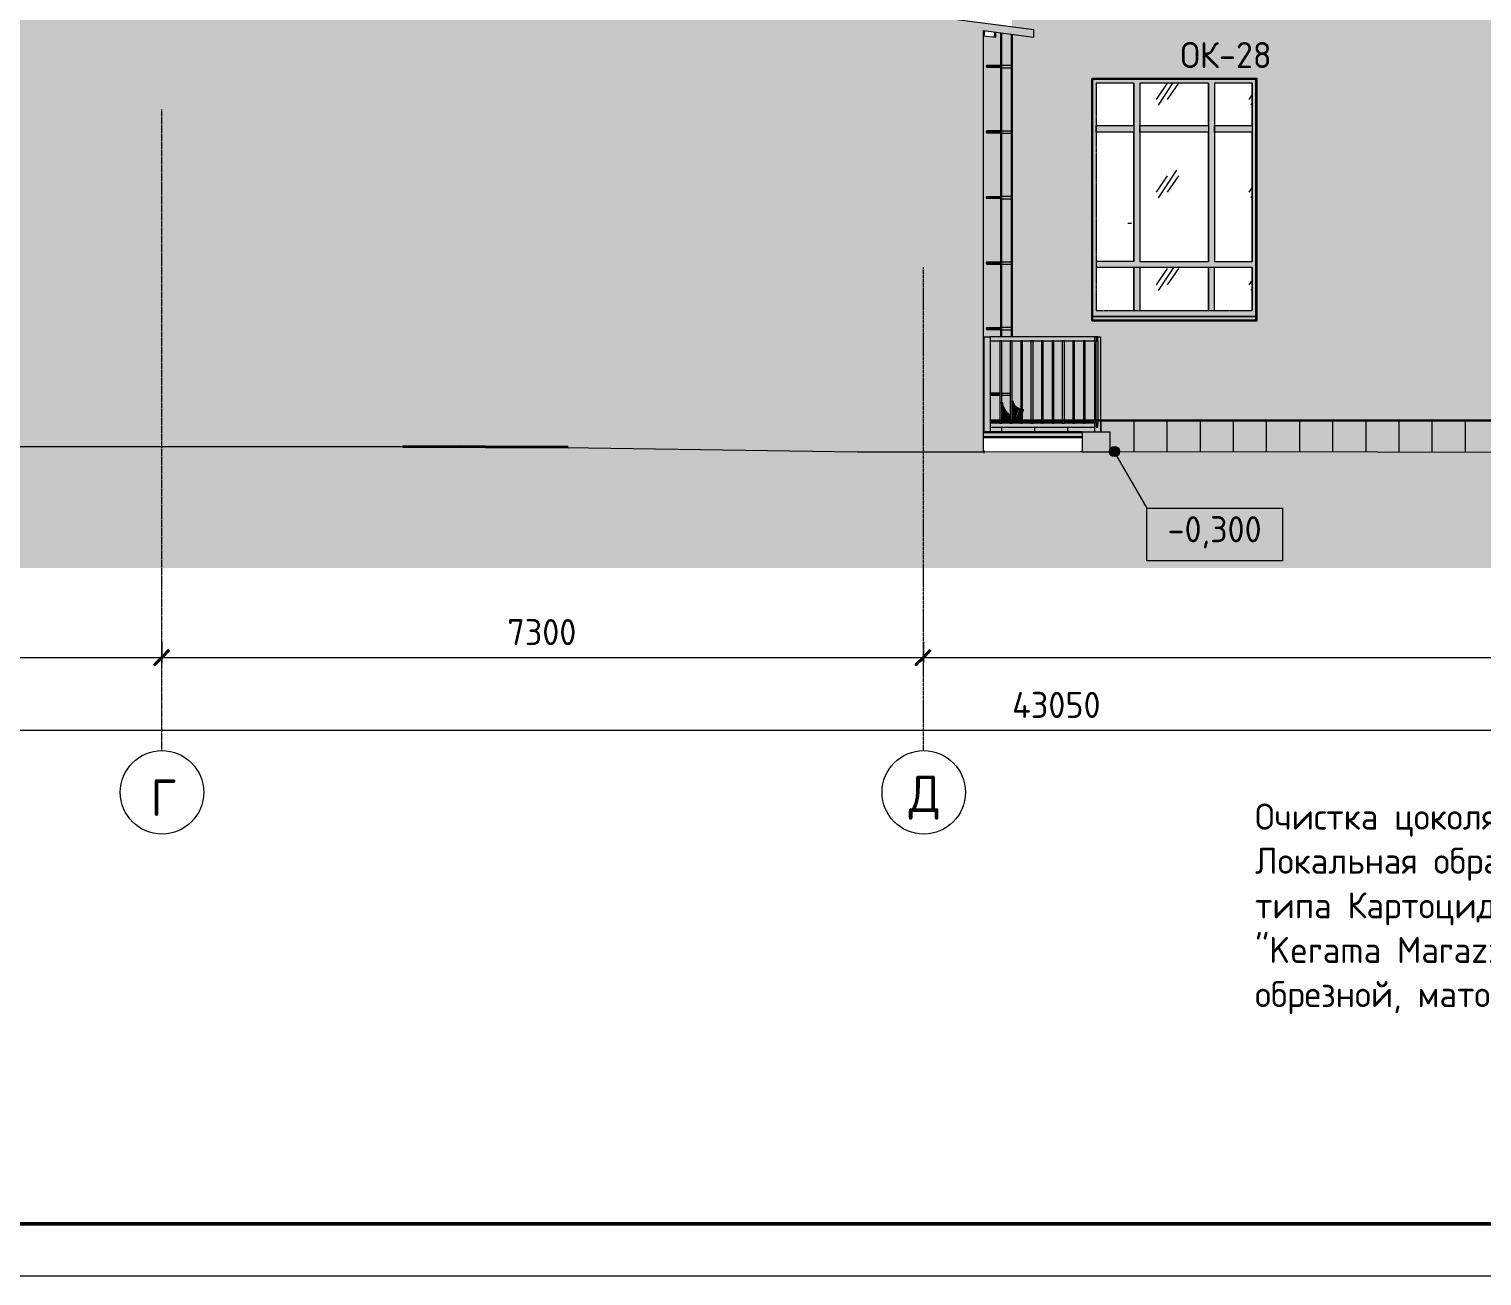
# Model space of a CAD drawing. Header units: millimetres. Extents: x -11345 to 411485, y -9810 to 73012.
# Drawn here: x 344403 to 358330, y -8641 to 3315 of the extents above; entities that cross this region are included whole.
import ezdxf

# ---------------------------------------------------------------- set-up
doc = ezdxf.new("R2010")
doc.units = ezdxf.units.MM
doc.linetypes.add('PDF_IMPORT', pattern=[1, 0.8, -0.2])
for name, color, linetype in [('PDF _Аннотация', 7, 'Continuous'), ('PDF _Линии', 7, 'Continuous'), ('PDF _Оси', 7, 'Continuous'), ('PDF _Основная надпись', 7, 'Continuous'), ('PDF _Отметки', 7, 'Continuous'), ('PDF _Размеры-100', 7, 'Continuous'), ('PDF _Стены внутренние', 7, 'Continuous'), ('PDF _Стены наружные', 7, 'Continuous'), ('PDF _Стены отделка', 7, 'Continuous'), ('PDF _Текст', 7, 'Continuous'), ('PDF _Узлы', 7, 'Continuous')]:
    doc.layers.add(name, color=color, linetype=linetype)
for name, color, linetype, true_color in [('PDF _Крыша', 9, 'Continuous', 0x808080), ('PDF _Обобщенные модели', 7, 'Continuous', 0xb5bcbf), ('PDF _Ограждение', 7, 'Continuous', 0x7f7f7f), ('PDF _Окна', 7, 'Continuous', 0x383e42), ('PDF _Стены штриховка поверхности', 7, 'Continuous', 0xcacbcc)]:
    doc.layers.add(name, color=color, linetype=linetype, true_color=true_color)
doc.styles.add('PDF GOST Common', font='GOST_Common.ttf')

msp = doc.modelspace()

# ---------------------------------------------------------------- hatches: boundary and pattern name
at = {"layer": 'PDF _Линии', "transparency": 33554559}
for points in [[(348392.49177, -686.97053), (348388.25874, -678.50446), (348379.79266, -674.27142), (348371.32658, -678.50446), (348367.09354, -686.97053), (348371.32658, -695.43661), (348379.79266, -699.66965), (348388.25874, -695.43661)], [(348544.88115, -686.97053), (348540.64812, -678.50446), (348532.18204, -674.27142), (348523.71596, -678.50446), (348519.48292, -686.97053), (348523.71596, -695.43661), (348532.18204, -699.66965), (348540.64812, -695.43661)]]:
    msp.add_hatch(color=256, dxfattribs=at).paths.add_polyline_path(points)
at = {"layer": 'PDF _Обобщенные модели', "transparency": 33554559}
for color, points in [(256, [(353582.19679, 447.48374), (353582.19679, 439.01767), (353721.88705, 439.01767), (353721.88705, 362.82298), (353823.47997, 362.82298), (353823.47997, 3262.45425), (353721.88705, 3275.15336), (353721.88705, 2961.90852), (353582.19679, 2961.90852), (353582.19679, 2953.44245), (353721.88705, 2953.44245), (353721.88705, 2335.41885), (353582.19679, 2335.41885), (353582.19679, 2322.71973), (353721.88705, 2322.71973), (353721.88705, 1704.69613), (353582.19679, 1704.69613), (353582.19679, 1696.23006), (353721.88705, 1696.23006), (353721.88705, 1078.20646), (353582.19679, 1078.20646), (353582.19679, 1065.50734), (353721.88705, 1065.50734), (353721.88705, 447.48374)]), (7, [(353827.71301, 2970.3746), (353827.71301, 2974.60764), (353823.47997, 2974.60764), (353819.24694, 2970.3746), (353823.47997, 2966.14156), (353827.71301, 2966.14156)]), (7, [(353827.71301, 2944.97637), (353827.71301, 2949.20941), (353823.47997, 2949.20941), (353819.24694, 2944.97637), (353823.47997, 2940.74333), (353827.71301, 2940.74333)]), (7, [(353827.71301, 2339.65189), (353827.71301, 2343.88492), (353823.47997, 2343.88492), (353819.24694, 2339.65189), (353823.47997, 2335.41885), (353827.71301, 2335.41885)]), (7, [(353827.71301, 2318.48669), (353827.71301, 2322.71973), (353823.47997, 2322.71973), (353819.24694, 2318.48669), (353823.47997, 2314.25366), (353827.71301, 2314.25366)]), (7, [(353827.71301, 1713.16221), (353827.71301, 1717.39525), (353823.47997, 1717.39525), (353819.24694, 1713.16221), (353823.47997, 1708.92917), (353827.71301, 1708.92917)]), (7, [(353827.71301, 1687.76398), (353827.71301, 1691.99702), (353823.47997, 1691.99702), (353819.24694, 1687.76398), (353823.47997, 1683.53094), (353827.71301, 1683.53094)]), (7, [(353827.71301, 1082.4395), (353827.71301, 1086.67253), (353823.47997, 1086.67253), (353819.24694, 1082.4395), (353823.47997, 1078.20646), (353827.71301, 1078.20646)]), (7, [(353827.71301, 1061.2743), (353827.71301, 1065.50734), (353823.47997, 1065.50734), (353819.24694, 1061.2743), (353823.47997, 1057.04127), (353827.71301, 1057.04127)]), (7, [(353827.71301, 455.94982), (353827.71301, 460.18286), (353823.47997, 460.18286), (353819.24694, 455.94982), (353823.47997, 451.71678), (353827.71301, 451.71678)]), (7, [(353827.71301, 430.55159), (353827.71301, 434.78463), (353823.47997, 434.78463), (353819.24694, 430.55159), (353823.47997, 426.31855), (353827.71301, 426.31855)]), (256, [(353726.12009, 324.72563), (353726.12009, -255.20062), (353730.35313, -284.83189), (353743.05225, -310.23012), (353751.51832, -331.39531), (353776.91655, -365.25962), (353806.54782, -390.65785), (353806.54782, -195.93809), (353798.08174, -200.17112), (353798.08174, -195.93809), (353806.54782, -195.93809), (353806.54782, 324.72563)]), (256, [(353616.0611, -183.23897), (353616.0611, -191.70505), (353709.18794, -191.70505), (353709.18794, -179.00593)]), (256, [(353933.53897, -339.86139), (353925.07289, -335.62835), (353925.07289, -361.02658)]), (7, [(348384.0257, -686.97053), (348384.0257, -682.7375), (348379.79266, -682.7375), (348375.55962, -686.97053), (348379.79266, -691.20357), (348384.0257, -691.20357)]), (7, [(348536.41508, -686.97053), (348536.41508, -682.7375), (348532.18204, -682.7375), (348527.949, -686.97053), (348532.18204, -691.20357), (348536.41508, -691.20357)])]:
    msp.add_hatch(color=color, dxfattribs=at).paths.add_polyline_path(points)
h = msp.add_hatch(color=256, dxfattribs=at)
h.paths.add_polyline_path([(353891.20859, -331.39531), (353861.57732, -420.28912), (353899.67466, -432.98823), (353903.9077, -432.98823), (353908.14074, -420.28912), (353908.14074, -331.39531), (353891.20859, -327.16227)])
h.paths.add_polyline_path([(353840.41213, -289.06493), (353827.71301, -259.43366), (353827.71301, -403.35696), (353861.57732, -420.28912), (353865.81036, -403.35696), (353891.20859, -322.92924), (353861.57732, -310.23012)])
at = {"layer": 'PDF _Ограждение', "true_color": 0xf7fbf5, "transparency": 33554559}
h = msp.add_hatch(color=7, dxfattribs=at)
h.paths.add_polyline_path([(353806.54782, -462.6195), (353726.12009, -462.6195), (353726.12009, 324.72563), (353806.54782, 324.72563)])
h.paths.add_polyline_path([(354005.50062, -462.6195), (353925.07289, -462.6195), (353925.07289, 324.72563), (354005.50062, 324.72563)], flags=0)
h.paths.add_polyline_path([(354509.23219, -462.6195), (354424.57142, -462.6195), (354424.57142, 324.72563), (354509.23219, 324.72563)], flags=0)
h.paths.add_polyline_path([(353709.18794, -462.6195), (353616.0611, -462.6195), (353616.0611, 324.72563), (353709.18794, 324.72563)], flags=0)
h.paths.add_polyline_path([(353827.71301, -462.6195), (353827.71301, 324.72563), (353908.14074, 324.72563), (353908.14074, -462.6195)], flags=0)
h.paths.add_polyline_path([(354026.66582, -462.6195), (354026.66582, 324.72563), (354107.09354, 324.72563), (354107.09354, -462.6195)], flags=0)
h.paths.add_polyline_path([(354124.0257, -462.6195), (354124.0257, 324.72563), (354208.68646, 324.72563), (354208.68646, -462.6195)], flags=0)
h.paths.add_polyline_path([(354225.61862, -462.6195), (354225.61862, 324.72563), (354306.04635, 324.72563), (354306.04635, -462.6195)], flags=0)
h.paths.add_polyline_path([(354327.21154, -462.6195), (354327.21154, 324.72563), (354407.63927, 324.72563), (354407.63927, -462.6195)], flags=0)
h.paths.add_polyline_path([(354526.16434, -462.6195), (354526.16434, 324.72563), (354615.05815, 324.72563), (354615.05815, -462.6195)], flags=0)
h.paths.add_polyline_path([(353616.0611, -500.71685), (354615.05815, -500.71685), (354615.05815, -551.51331), (354674.32068, -551.51331), (354674.32068, 362.82298), (354648.92245, 362.82298), (354648.92245, -500.71685), (354631.9903, -500.71685), (354631.9903, 362.82298), (353556.79856, 362.82298), (353556.79856, -551.51331), (353616.0611, -551.51331)], flags=0)
at = {"layer": 'PDF _Ограждение', "true_color": 0x383e42, "transparency": 33554559}
msp.add_hatch(color=250, dxfattribs=at).paths.add_polyline_path([(354648.92245, 324.72563), (354631.9903, 324.72563), (354631.9903, -462.6195), (354648.92245, -462.6195)])
at = {"layer": 'PDF _Окна', "transparency": 33554687}
h = msp.add_hatch(color=256, dxfattribs=at)
h.paths.add_polyline_path([(355707.18204, 616.80528), (355051.0611, 616.80528), (355051.0611, 1027.41), (355707.18204, 1027.41)])
h.paths.add_polyline_path([(354991.79856, 616.80528), (354631.9903, 616.80528), (354631.9903, 1027.41), (354991.79856, 1027.41)], flags=0)
h.paths.add_polyline_path([(355766.44458, 616.80528), (355766.44458, 1027.41), (356126.25284, 1027.41), (356126.25284, 616.80528)], flags=0)
h.paths.add_polyline_path([(354631.9903, 2390.44835), (354631.9903, 2796.82003), (354991.79856, 2796.82003), (354991.79856, 2390.44835)], flags=0)
h.paths.add_polyline_path([(355051.0611, 2390.44835), (355051.0611, 2796.82003), (355707.18204, 2796.82003), (355707.18204, 2390.44835)], flags=0)
h.paths.add_polyline_path([(356126.25284, 2326.95277), (356126.25284, 1086.67253), (355766.44458, 1086.67253), (355766.44458, 2326.95277)], flags=0)
h.paths.add_polyline_path([(356164.35018, 519.4454), (356164.35018, 2839.15041), (354593.89295, 2839.15041), (354593.89295, 519.4454)], flags=0)
h.paths.add_polyline_path([(354631.9903, 2326.95277), (354991.79856, 2326.95277), (354991.79856, 1086.67253), (354631.9903, 1086.67253)], flags=0)
h.paths.add_polyline_path([(356126.25284, 2390.44835), (355766.44458, 2390.44835), (355766.44458, 2796.82003), (356126.25284, 2796.82003)], flags=0)
h.paths.add_polyline_path([(355707.18204, 2326.95277), (355707.18204, 1086.67253), (355051.0611, 1086.67253), (355051.0611, 2326.95277)], flags=0)
at = {"layer": 'PDF _Отметки', "transparency": 33554687}
msp.add_hatch(color=256, dxfattribs=at).paths.add_polyline_path([(354814.01095, -686.97053), (354792.84576, -686.97053), (354788.61272, -691.20357), (354784.37968, -691.20357), (354780.14664, -695.43661), (354775.9136, -695.43661), (354771.68056, -699.66965), (354758.98145, -712.36876), (354758.98145, -716.6018), (354754.74841, -720.83484), (354754.74841, -750.46611), (354758.98145, -754.69915), (354758.98145, -758.93219), (354763.21449, -763.16522), (354763.21449, -767.39826), (354771.68056, -775.86434), (354775.9136, -775.86434), (354784.37968, -784.33042), (354797.07879, -784.33042), (354805.54487, -788.56345), (354809.77791, -784.33042), (354822.47702, -784.33042), (354826.71006, -780.09738), (354830.9431, -775.86434), (354835.17614, -775.86434), (354839.40918, -771.6313), (354843.64222, -767.39826), (354843.64222, -763.16522), (354847.87525, -758.93219), (354847.87525, -754.69915), (354852.10829, -750.46611), (354852.10829, -720.83484), (354847.87525, -716.6018), (354847.87525, -712.36876), (354843.64222, -708.13573), (354839.40918, -703.90269), (354830.9431, -695.43661), (354826.71006, -695.43661), (354822.47702, -691.20357), (354818.24399, -691.20357)])
at = {"layer": 'PDF _Стены внутренние', "true_color": 0xdf8d79, "transparency": 33554559}
for points in [[(354496.53307, -551.51331), (353552.56552, -551.51331), (353552.56552, -598.07673), (354496.53307, -598.07673)], [(348532.18204, -686.97053), (349239.09944, -691.20357), (349569.27643, -695.43661), (349416.88705, -691.20357), (349090.9431, -686.97053)]]:
    msp.add_hatch(color=33, dxfattribs=at).paths.add_polyline_path(points)
at = {"layer": 'PDF _Стены штриховка поверхности', "transparency": 33554687}
h = msp.add_hatch(color=256, dxfattribs=at)
h.paths.add_polyline_path([(353823.47997, 3262.45425), (353823.47997, 362.82298), (354674.32068, 362.82298), (354674.32068, -437.22127), (376173.92245, -437.22127), (376173.92245, 3579.93212), (376195.08764, 3579.93212), (376195.08764, -437.22127), (376224.71891, -437.22127), (376224.71891, -318.6962), (376267.0493, -318.6962), (376267.0493, 117.30675), (376241.65107, 125.77283), (376241.65107, 168.10321), (376224.71891, 172.33625), (376224.71891, 235.83183), (376267.0493, 223.13271), (376267.0493, 1937.51324), (376254.35018, 1937.51324), (376254.35018, 405.15336), (376245.8841, 405.15336), (376245.8841, 1937.51324), (376237.41803, 1937.51324), (376237.41803, 405.15336), (376224.71891, 405.15336), (376224.71891, 2834.91737), (376237.41803, 2834.91737), (376237.41803, 2326.95277), (376245.8841, 2322.71973), (376245.8841, 2834.91737), (376254.35018, 2834.91737), (376254.35018, 2318.48669), (376267.0493, 2318.48669), (376267.0493, 3579.93212), (376296.68056, 3579.93212), (376296.68056, 4032.86722), (375864.91065, 4032.86722), (375869.14369, 3579.93212), (375864.91065, 3579.93212), (375864.91065, -348.32747), (375860.67761, -361.02658), (375852.21154, -369.49266), (375843.74546, -377.95873), (375818.34723, -386.42481), (375805.64812, -382.19177), (375797.18204, -377.95873), (375792.949, -377.95873), (375780.24989, -369.49266), (375776.01685, -361.02658), (375771.78381, -356.79354), (375767.55077, -348.32747), (375767.55077, 4032.86722), (361112.77201, 4032.86722), (361112.77201, -356.79354), (361108.53897, -361.02658), (361100.07289, -377.95873), (361095.83986, -382.19177), (361091.60682, -386.42481), (361087.37378, -386.42481), (361061.97555, -394.89089), (361053.50947, -390.65785), (361049.27643, -390.65785), (361036.57732, -386.42481), (361028.11124, -377.95873), (361019.64517, -369.49266), (361015.41213, -356.79354), (361011.17909, -339.86139), (361011.17909, 4032.86722), (353823.47997, 4032.86722), (353823.47997, 3334.4159), (354035.13189, 3309.01767), (354035.13189, 3237.05602), (354030.89885, 3237.05602), (353908.14074, 3249.75513)])
h.paths.add_polyline_path([(354593.89295, 519.4454), (354593.89295, 2839.15041), (356168.58322, 2839.15041), (356168.58322, 519.4454)], flags=0)
h.paths.add_polyline_path([(368198.8782, 549.07666), (366624.18794, 549.07666), (366624.18794, 2868.78168), (368198.8782, 2868.78168)], flags=0)
h.paths.add_polyline_path([(364169.0257, 2843.38345), (364169.0257, 523.67843), (362594.33543, 523.67843), (362594.33543, 2843.38345)], flags=0)
h.paths.add_polyline_path([(376216.25284, 2834.91737), (376216.25284, 405.15336), (376207.78676, 405.15336), (376207.78676, 2834.91737)], flags=0)
h.paths.add_polyline_path([(358572.949, 515.21236), (358572.949, 2834.91737), (360147.63927, 2834.91737), (360147.63927, 515.21236)], flags=0)
for points in [[(353721.88705, 3275.15336), (353671.09059, 3283.61944), (353671.09059, 3237.05602), (353552.56552, 3249.75513), (353552.56552, -437.22127), (353556.79856, -437.22127), (353556.79856, 362.82298), (353721.88705, 362.82298), (353721.88705, 439.01767), (353582.19679, 439.01767), (353582.19679, 447.48374), (353721.88705, 447.48374), (353721.88705, 1065.50734), (353582.19679, 1065.50734), (353582.19679, 1078.20646), (353721.88705, 1078.20646), (353721.88705, 1696.23006), (353582.19679, 1696.23006), (353582.19679, 1704.69613), (353721.88705, 1704.69613), (353721.88705, 2322.71973), (353582.19679, 2322.71973), (353582.19679, 2335.41885), (353721.88705, 2335.41885), (353721.88705, 2953.44245), (353582.19679, 2953.44245), (353582.19679, 2961.90852), (353721.88705, 2961.90852)], [(353709.18794, 324.72563), (353616.0611, 324.72563), (353616.0611, -179.00593), (353709.18794, -179.00593)], [(353908.14074, 324.72563), (353827.71301, 324.72563), (353827.71301, -263.6667), (353844.64517, -289.06493), (353865.81036, -310.23012), (353895.44163, -327.16227), (353903.9077, -327.16227), (353908.14074, -331.39531)], [(354005.50062, 324.72563), (353925.07289, 324.72563), (353925.07289, -335.62835), (353933.53897, -339.86139), (353925.07289, -365.25962), (353925.07289, -437.22127), (354005.50062, -437.22127)], [(354107.09354, 324.72563), (354026.66582, 324.72563), (354026.66582, -437.22127), (354107.09354, -437.22127)], [(354208.68646, 324.72563), (354124.0257, 324.72563), (354124.0257, -437.22127), (354208.68646, -437.22127)], [(354306.04635, 324.72563), (354225.61862, 324.72563), (354225.61862, -437.22127), (354306.04635, -437.22127)], [(354407.63927, 324.72563), (354327.21154, 324.72563), (354327.21154, -437.22127), (354407.63927, -437.22127)], [(354509.23219, 324.72563), (354424.57142, 324.72563), (354424.57142, -437.22127), (354509.23219, -437.22127)], [(354615.05815, 324.72563), (354526.16434, 324.72563), (354526.16434, -437.22127), (354615.05815, -437.22127)], [(353709.18794, -191.70505), (353616.0611, -191.70505), (353616.0611, -437.22127), (353709.18794, -437.22127)], [(353730.35313, -280.59885), (353726.12009, -263.6667), (353726.12009, -437.22127), (353806.54782, -437.22127), (353806.54782, -390.65785), (353789.61567, -377.95873), (353776.91655, -365.25962), (353747.28528, -322.92924)], [(353857.34428, -416.05608), (353827.71301, -403.35696), (353827.71301, -437.22127), (353908.14074, -437.22127), (353908.14074, -428.75519), (353903.9077, -432.98823)]]:
    msp.add_hatch(color=256, dxfattribs=at).paths.add_polyline_path(points)
at = {"layer": 'PDF _Стены штриховка поверхности', "true_color": 0x3a3a3a, "transparency": 33554687}
for points in [[(377672.41803, -318.6962), (376224.71891, -318.6962), (376224.71891, -437.22127), (354674.32068, -437.22127), (354674.32068, -551.51331), (354767.44753, -551.51331), (354767.44753, -737.76699), (376093.49472, -758.93219), (376161.22334, -758.93219), (376161.22334, -754.69915), (376182.38853, -754.69915), (376190.85461, -737.76699), (376212.0198, -674.27142), (376199.32068, -716.6018), (376199.32068, -758.93219), (377672.41803, -758.93219)], [(353556.79856, -437.22127), (353552.56552, -437.22127), (353552.56552, -551.51331), (353556.79856, -551.51331)], [(353709.18794, -437.22127), (353616.0611, -437.22127), (353616.0611, -462.6195), (353709.18794, -462.6195)], [(354615.05815, -500.71685), (353616.0611, -500.71685), (353616.0611, -551.51331), (354615.05815, -551.51331)], [(353806.54782, -437.22127), (353726.12009, -437.22127), (353726.12009, -462.6195), (353806.54782, -462.6195)], [(353908.14074, -437.22127), (353827.71301, -437.22127), (353827.71301, -462.6195), (353908.14074, -462.6195)], [(354005.50062, -437.22127), (353925.07289, -437.22127), (353925.07289, -462.6195), (354005.50062, -462.6195)], [(354107.09354, -437.22127), (354026.66582, -437.22127), (354026.66582, -462.6195), (354107.09354, -462.6195)], [(354208.68646, -437.22127), (354124.0257, -437.22127), (354124.0257, -462.6195), (354208.68646, -462.6195)], [(354306.04635, -437.22127), (354225.61862, -437.22127), (354225.61862, -462.6195), (354306.04635, -462.6195)], [(354407.63927, -437.22127), (354327.21154, -437.22127), (354327.21154, -462.6195), (354407.63927, -462.6195)], [(354509.23219, -437.22127), (354424.57142, -437.22127), (354424.57142, -462.6195), (354509.23219, -462.6195)], [(354615.05815, -437.22127), (354526.16434, -437.22127), (354526.16434, -462.6195), (354615.05815, -462.6195)]]:
    msp.add_hatch(color=250, dxfattribs=at).paths.add_polyline_path(points)
at = {"layer": 'PDF _Узлы', "true_color": 0x939393, "transparency": 33554687}
msp.add_hatch(color=252, dxfattribs=at).paths.add_polyline_path([(346720.44163, 15474.76988), (340154.99915, 18459.06191), (340370.8841, 18353.23596), (334271.07584, 15474.76988), (334224.51242, 15449.37165), (334012.86051, 15352.01177), (334012.86051, 15157.292), (334025.55962, 15161.52504), (334177.949, 15237.71973), (334448.86346, 15161.52504), (334448.86346, -670.03838), (336417.22629, -670.03838), (339291.45933, -686.97053), (348904.68941, -686.97053), (352286.88705, -737.76699), (353552.56552, -737.76699), (353552.56552, 3300.55159), (354035.13189, 3237.05602), (354035.13189, 3309.01767), (346132.0493, 4346.11206), (346132.0493, 15449.37165), (346335.23514, 15352.01177), (346568.05225, 15237.71973), (346720.44163, 15161.52504)])
at = {"layer": 'PDF _Узлы', "true_color": 0x868686, "transparency": 33554687}
msp.add_hatch(color=252, dxfattribs=at).paths.add_polyline_path([(354767.44753, -551.51331), (354496.53307, -551.51331), (354496.53307, -737.76699), (354767.44753, -737.76699)])
at = {"layer": 'PDF _Узлы', "true_color": 0xffffff, "transparency": 33554687}
msp.add_hatch(color=7, dxfattribs=at).paths.add_polyline_path([(336417.22629, -670.03838), (334470.02865, -670.03838), (334470.02865, -1012.91449), (332954.60092, -1118.74045), (328514.14369, -1118.74045), (328514.14369, -1851.05608), (379077.78676, -1851.05608), (379077.78676, -758.93219), (375098.73071, -754.69915), (352219.15844, -733.53396), (349569.27643, -695.43661), (347846.42983, -686.97053), (339240.66287, -686.97053)])

# ---------------------------------------------------------------- linework, layer by layer
at = {"layer": 'PDF _Аннотация', "lineweight": 20}
msp.add_lwpolyline([(356418.33248, -1279.5959), (356418.33248, -1783.32747), (355118.78971, -1783.32747), (355118.78971, -1279.5959)], close=True, dxfattribs=at)
at = {"layer": 'PDF _Крыша', "color": 7, "lineweight": 18}
msp.add_lwpolyline([(353552.56552, 3249.75513), (353671.09059, 3237.05602), (353671.09059, 3283.61944)], dxfattribs=at)
at = {"layer": 'PDF _Крыша', "color": 7, "lineweight": 9}
for points in [[(353556.79856, 3249.75513), (353565.26464, 3296.31855)], [(353654.15844, 3237.05602), (353662.62452, 3283.61944)]]:
    msp.add_lwpolyline(points, dxfattribs=at)
at = {"layer": 'PDF _Линии', "lineweight": 9}
for points in [[(353552.56552, 3300.55159), (354035.13189, 3237.05602), (354035.13189, 3309.01767), (352981.10534, 3444.47489), (346132.0493, 4346.11206), (346132.0493, 15449.37165), (346720.44163, 15161.52504), (346720.44163, 15474.76988), (340154.99915, 18459.06191), (340370.8841, 18353.23596), (334012.86051, 15352.01177), (334012.86051, 15157.292), (334177.949, 15237.71973), (334448.86346, 15161.52504), (334448.86346, -670.03838), (336417.22629, -670.03838), (339240.66287, -686.97053), (345374.33543, -686.97053), (348904.68941, -686.97053), (352341.91655, -737.76699), (353552.56552, -737.76699)], [(354767.44753, -737.76699), (354767.44753, -551.51331), (354496.53307, -551.51331), (354496.53307, -737.76699)]]:
    msp.add_lwpolyline(points, close=True, dxfattribs=at)
at = {"layer": 'PDF _Линии', "lineweight": 30}
for points in [[(353721.88705, 3275.15336), (353721.88705, 362.82298)], [(353823.47997, 362.82298), (353823.47997, 3262.45425)], [(353721.88705, 2961.90852), (353582.19679, 2961.90852), (353582.19679, 2957.67548), (353582.19679, 2953.44245), (353721.88705, 2953.44245)], [(353721.88705, 2970.3746), (353721.88705, 2944.97637)], [(353823.47997, 2944.97637), (353823.47997, 2970.3746)], [(354593.89295, 2839.15041), (354593.89295, 519.4454), (356168.58322, 519.4454), (356168.58322, 2839.15041), (354593.89295, 2839.15041), (356168.58322, 2839.15041)], [(353721.88705, 2335.41885), (353582.19679, 2335.41885), (353582.19679, 2331.18581), (353582.19679, 2322.71973), (353721.88705, 2322.71973)], [(353721.88705, 2339.65189), (353721.88705, 2318.48669)], [(353823.47997, 2318.48669), (353823.47997, 2339.65189)], [(353721.88705, 1704.69613), (353582.19679, 1704.69613), (353582.19679, 1700.46309), (353582.19679, 1696.23006), (353721.88705, 1696.23006)], [(353721.88705, 1713.16221), (353721.88705, 1687.76398)], [(353823.47997, 1687.76398), (353823.47997, 1713.16221)], [(353721.88705, 1078.20646), (353582.19679, 1078.20646), (353582.19679, 1069.74038), (353582.19679, 1065.50734), (353721.88705, 1065.50734)], [(353721.88705, 1082.4395), (353721.88705, 1061.2743)], [(353823.47997, 1061.2743), (353823.47997, 1082.4395)], [(353721.88705, 447.48374), (353582.19679, 447.48374), (353582.19679, 443.25071), (353582.19679, 439.01767), (353721.88705, 439.01767)], [(353721.88705, 455.94982), (353721.88705, 430.55159)], [(353823.47997, 430.55159), (353823.47997, 455.94982)], [(353709.18794, -179.00593), (353616.0611, -179.00593)], [(353616.0611, -191.70505), (353709.18794, -191.70505)], [(353726.12009, -263.6667), (353726.12009, -267.89974), (353730.35313, -276.36581), (353730.35313, -284.83189), (353734.58617, -293.29797), (353734.58617, -301.76404), (353738.81921, -310.23012), (353743.05225, -314.46316), (353747.28528, -322.92924), (353751.51832, -331.39531), (353755.75136, -335.62835), (353759.9844, -344.09443), (353764.21744, -348.32747), (353768.45048, -356.79354), (353772.68351, -361.02658), (353776.91655, -369.49266), (353785.38263, -373.7257), (353789.61567, -377.95873), (353793.84871, -386.42481), (353802.31478, -390.65785), (353806.54782, -394.89089)], [(353827.71301, -403.35696), (353827.71301, -407.59), (353836.17909, -411.82304), (353844.64517, -411.82304), (353848.8782, -416.05608), (353857.34428, -420.28912), (353861.57732, -420.28912), (353903.9077, -432.98823)], [(353933.53897, -339.86139), (353925.07289, -335.62835)], [(353552.56552, -437.22127), (353556.79856, -437.22127)], [(354496.53307, -551.51331), (353552.56552, -551.51331)], [(354496.53307, -598.07673), (353552.56552, -598.07673)]]:
    msp.add_lwpolyline(points, dxfattribs=at)
msp.add_lwpolyline([(356164.35018, 2839.15041), (356164.35018, 519.4454)], close=True, dxfattribs=at)
at = {"layer": 'PDF _Линии', "lineweight": 9}
for points in [[(354936.76906, 1454.94687), (354970.63337, 1454.94687)], [(379077.78676, -758.93219), (376161.22334, -758.93219), (353561.0316, -737.76699)], [(354814.01095, -737.76699), (354792.84576, -737.76699)]]:
    msp.add_lwpolyline(points, dxfattribs=at)
at = {"layer": 'PDF _Линии', "lineweight": 30}
msp.add_lwpolyline([(353908.14074, -331.39531), (353891.20859, -327.16227, -0.2883630848), (353827.71301, -250.96758)], format="xyb", dxfattribs=at)
at = {"layer": 'PDF _Линии', "lineweight": 30, "ltscale": 215.511588}
msp.add_lwpolyline([(353616.0611, -437.22127), (376224.71891, -437.22127)], dxfattribs=at)
at = {"layer": 'PDF _Линии', "lineweight": 40}
for points in [[(349569.27643, -695.43661), (347986.12009, -686.97053)], [(353561.0316, -737.76699), (353552.56552, -737.76699)]]:
    msp.add_lwpolyline(points, dxfattribs=at)
at = {"layer": 'PDF _Обобщенные модели', "lineweight": 0}
for points in [[(353721.88705, 2957.67548), (353582.19679, 2957.67548), (353721.88705, 2957.67548)], [(353721.88705, 2953.44245), (353582.19679, 2953.44245), (353721.88705, 2953.44245)], [(353721.88705, 443.25071), (353582.19679, 443.25071), (353721.88705, 443.25071)], [(353721.88705, 439.01767), (353582.19679, 439.01767), (353721.88705, 439.01767)], [(353840.41213, -289.06493), (353827.71301, -259.43366), (353840.41213, -289.06493)], [(353908.14074, -420.28912), (353861.57732, -420.28912), (353908.14074, -420.28912)]]:
    msp.add_lwpolyline(points, dxfattribs=at)
at = {"layer": 'PDF _Обобщенные модели', "color": 7, "lineweight": 18}
for points in [[(353721.88705, 2970.3746), (353823.47997, 2970.3746)], [(353721.88705, 2944.97637), (353823.47997, 2944.97637)], [(353721.88705, 2339.65189), (353823.47997, 2339.65189)], [(353721.88705, 2318.48669), (353823.47997, 2318.48669)], [(353721.88705, 1713.16221), (353823.47997, 1713.16221)], [(353721.88705, 1687.76398), (353823.47997, 1687.76398)], [(353721.88705, 1082.4395), (353823.47997, 1082.4395)], [(353721.88705, 1061.2743), (353823.47997, 1061.2743)], [(353721.88705, 455.94982), (353823.47997, 455.94982)], [(353721.88705, 430.55159), (353823.47997, 430.55159)], [(353726.12009, -174.77289), (353806.54782, -174.77289)], [(353726.12009, -195.93809), (353806.54782, -195.93809)], [(353925.07289, -365.25962), (353933.53897, -339.86139)], [(353903.9077, -432.98823), (353908.14074, -424.52216)]]:
    msp.add_lwpolyline(points, dxfattribs=at)
at = {"layer": 'PDF _Обобщенные модели', "lineweight": 0}
for points in [[(353806.54782, -390.65785), (353806.54782, -390.65785), (353806.54782, -390.65785)], [(353861.57732, -420.28912), (353861.57732, -420.28912), (353861.57732, -420.28912)]]:
    msp.add_lwpolyline(points, close=True, dxfattribs=at)
at = {"layer": 'PDF _Обобщенные модели', "color": 8, "true_color": 0x7f7f7f, "transparency": 33554559}
for points in [[(348379.79266, -686.97053), (348532.18204, -686.97053), (348532.18204, -686.97053)], [(348532.18204, -686.97053), (348532.18204, -686.97053), (348379.79266, -686.97053)], [(348379.79266, -686.97053), (348532.18204, -686.97053), (348532.18204, -686.97053)], [(348532.18204, -686.97053), (348443.28823, -686.97053), (348379.79266, -686.97053)], [(348532.18204, -686.97053), (348532.18204, -686.97053), (348443.28823, -686.97053)]]:
    msp.add_solid(points, dxfattribs=at)
at = {"layer": 'PDF _Ограждение', "color": 7, "lineweight": 9}
for points in [[(353556.79856, -551.51331), (353556.79856, 362.82298), (353616.0611, 362.82298), (353616.0611, -551.51331)], [(354631.9903, 362.82298), (354615.05815, 362.82298), (353616.0611, 362.82298)], [(353616.0611, 324.72563), (354615.05815, 324.72563)], [(354615.05815, 362.82298), (354615.05815, -551.51331)], [(354631.9903, -462.6195), (354631.9903, 324.72563)], [(354648.92245, 362.82298), (354674.32068, 362.82298), (354674.32068, -551.51331)], [(354648.92245, 324.72563), (354648.92245, -462.6195)], [(354615.05815, -462.6195), (353616.0611, -462.6195)], [(353616.0611, -500.71685), (354615.05815, -500.71685)]]:
    msp.add_lwpolyline(points, dxfattribs=at)
for points in [[(353709.18794, -462.6195), (353726.12009, -462.6195), (353726.12009, 324.72563), (353709.18794, 324.72563)], [(353806.54782, -462.6195), (353827.71301, -462.6195), (353827.71301, 324.72563), (353806.54782, 324.72563)], [(353908.14074, -462.6195), (353925.07289, -462.6195), (353925.07289, 324.72563), (353908.14074, 324.72563)], [(354005.50062, -462.6195), (354026.66582, -462.6195), (354026.66582, 324.72563), (354005.50062, 324.72563)], [(354107.09354, -462.6195), (354124.0257, -462.6195), (354124.0257, 324.72563), (354107.09354, 324.72563)], [(354208.68646, -462.6195), (354225.61862, -462.6195), (354225.61862, 324.72563), (354208.68646, 324.72563)], [(354306.04635, -462.6195), (354327.21154, -462.6195), (354327.21154, 324.72563), (354306.04635, 324.72563)], [(354407.63927, -462.6195), (354424.57142, -462.6195), (354424.57142, 324.72563), (354407.63927, 324.72563)], [(354509.23219, -462.6195), (354526.16434, -462.6195), (354526.16434, 324.72563), (354509.23219, 324.72563)]]:
    msp.add_lwpolyline(points, close=True, dxfattribs=at)
at = {"layer": 'PDF _Ограждение', "color": 7, "lineweight": 18}
for points in [[(354648.92245, 324.72563), (354648.92245, 362.82298), (354631.9903, 362.82298), (354631.9903, 324.72563)], [(354648.92245, -500.71685), (354648.92245, -462.6195), (354631.9903, -462.6195), (354631.9903, -500.71685)]]:
    msp.add_lwpolyline(points, close=True, dxfattribs=at)
at = {"layer": 'PDF _Окна', "color": 7, "lineweight": 9}
for points in [[(354991.79856, 2326.95277), (354631.9903, 2326.95277), (354631.9903, 2390.44835), (354991.79856, 2390.44835), (354991.79856, 2796.82003), (354991.79856, 1086.67253)], [(355707.18204, 2326.95277), (355051.0611, 2326.95277), (355051.0611, 2390.44835), (355707.18204, 2390.44835), (355707.18204, 2796.82003), (355707.18204, 1086.67253)], [(356126.25284, 2326.95277), (355766.44458, 2326.95277), (355766.44458, 2390.44835), (356126.25284, 2390.44835), (356126.25284, 2796.82003), (356126.25284, 1086.67253)], [(354991.79856, 1027.41), (354991.79856, 616.80528)], [(355707.18204, 1027.41), (355707.18204, 616.80528)], [(356126.25284, 1027.41), (356126.25284, 616.80528)]]:
    msp.add_lwpolyline(points, close=True, dxfattribs=at)
for points in [[(354991.79856, 2796.82003), (354631.9903, 2796.82003)], [(355707.18204, 2796.82003), (355051.0611, 2796.82003), (355051.0611, 1086.67253), (355707.18204, 1086.67253)], [(355313.50947, 2796.82003), (355207.68351, 2640.19761)], [(355364.30593, 2796.82003), (355224.61567, 2585.16811)], [(355419.33543, 2796.82003), (355313.50947, 2640.19761)], [(356126.25284, 2796.82003), (355766.44458, 2796.82003), (355766.44458, 1086.67253), (356126.25284, 1086.67253)], [(356126.25284, 2686.76103), (356096.62157, 2640.19761)], [(356126.25284, 2606.3333), (356113.55372, 2585.16811)], [(354631.9903, 2326.95277), (354631.9903, 2390.44835)], [(354631.9903, 2390.44835), (354631.9903, 2390.44835)], [(355051.0611, 2326.95277), (355051.0611, 2390.44835)], [(355051.0611, 2390.44835), (355051.0611, 2390.44835)], [(355766.44458, 2326.95277), (355766.44458, 2390.44835)], [(355766.44458, 2390.44835), (355766.44458, 2390.44835)], [(354631.9903, 2326.95277), (354631.9903, 2326.95277)], [(355051.0611, 2326.95277), (355051.0611, 2326.95277)], [(355766.44458, 2326.95277), (355766.44458, 2326.95277)], [(355402.40328, 1962.91147), (355224.61567, 1696.23006)], [(355313.50947, 1907.88197), (355207.68351, 1751.25955)], [(355419.33543, 1907.88197), (355313.50947, 1751.25955)], [(356126.25284, 1797.82298), (356096.62157, 1751.25955)], [(356126.25284, 1717.39525), (356113.55372, 1696.23006)], [(354991.79856, 1086.67253), (354631.9903, 1086.67253)], [(355051.0611, 1027.41), (355051.0611, 616.80528), (355707.18204, 616.80528)], [(355313.50947, 1018.94392), (355207.68351, 862.3215)], [(355372.77201, 1027.41), (355224.61567, 807.292)], [(355419.33543, 1018.94392), (355313.50947, 862.3215)], [(355766.44458, 616.80528), (355766.44458, 1027.41)], [(356126.25284, 908.88492), (356096.62157, 862.3215)], [(356126.25284, 828.4572), (356113.55372, 807.292)], [(354593.89295, 557.54274), (356164.35018, 557.54274), (354593.89295, 557.54274)]]:
    msp.add_lwpolyline(points, dxfattribs=at)
at = {"layer": 'PDF _Окна', "color": 7, "linetype": 'PDF_IMPORT', "lineweight": 9, "ltscale": 17.102078}
msp.add_lwpolyline([(354631.9903, 2796.82003), (354631.9903, 616.80528), (356126.25284, 616.80528)], dxfattribs=at)
at = {"layer": 'PDF _Окна', "color": 7, "linetype": 'PDF_IMPORT', "lineweight": 9, "ltscale": 6.561441}
msp.add_lwpolyline([(356126.25284, 1027.41), (354631.9903, 1027.41)], dxfattribs=at)
at = {"layer": 'PDF _Окна', "lineweight": 0}
for points in [[(354991.79856, 1086.67253), (354991.79856, 1086.67253), (354991.79856, 1086.67253)], [(354593.89295, 557.54274), (356164.35018, 557.54274), (354593.89295, 557.54274)], [(356126.25284, 616.80528), (356126.25284, 616.80528), (356126.25284, 616.80528)]]:
    msp.add_lwpolyline(points, close=True, dxfattribs=at)
at = {"layer": 'PDF _Оси', "linetype": 'PDF_IMPORT', "lineweight": 9, "ltscale": 20.022978}
msp.add_lwpolyline([(345674.88115, -3607.76699), (345674.88115, 2542.83773)], dxfattribs=at)
at = {"layer": 'PDF _Оси', "linetype": 'PDF_IMPORT', "lineweight": 9, "ltscale": 20.700288}
msp.add_lwpolyline([(352976.87231, -3607.76699), (352976.87231, 1031.64304)], dxfattribs=at)
at = {"layer": 'PDF _Оси', "lineweight": 20}
for centre in [(345676.99895, -4003.55481), (352978.9901, -4003.55481)]:
    msp.add_circle(centre, 400.0234, dxfattribs=at)
at = {"layer": 'PDF _Основная надпись', "lineweight": 20}
msp.add_lwpolyline([(285392.18204, -8640.84959), (411477.46228, -8640.84959), (411477.46228, 50748.67843), (285392.18204, 50748.67843)], close=True, dxfattribs=at)
at = {"layer": 'PDF _Основная надпись', "lineweight": 50}
msp.add_lwpolyline([(410977.96375, -8141.35106), (410977.96375, 50249.17991), (287390.17614, 50249.17991), (287390.17614, -8141.35106)], close=True, dxfattribs=at)
at = {"layer": 'PDF _Отметки', "lineweight": 0}
msp.add_lwpolyline([(354843.64222, -708.13573), (354763.21449, -708.13573), (354843.64222, -708.13573)], dxfattribs=at)
at = {"layer": 'PDF _Отметки', "lineweight": 20}
msp.add_lwpolyline([(354805.54487, -737.76699), (355118.78971, -1279.5959), (355770.67761, -1279.5959)], dxfattribs=at)
at = {"layer": 'PDF _Отметки', "lineweight": 9}
msp.add_circle((354807.66229, -735.64958), 48.67904, dxfattribs=at)
at = {"layer": 'PDF _Размеры-100', "lineweight": 40}
for points in [[(345746.84281, -2638.40121), (345674.88115, -2710.36286), (345607.15254, -2778.09148), (345674.88115, -2710.36286)], [(353044.60092, -2638.40121), (352976.87231, -2710.36286), (352904.91065, -2778.09148), (352976.87231, -2710.36286)]]:
    msp.add_lwpolyline(points, close=True, dxfattribs=at)
at = {"layer": 'PDF _Размеры-100', "lineweight": 20}
for points in [[(345674.88115, -2761.15932), (345674.88115, -2710.36286), (345674.88115, -2557.97348), (345674.88115, -2710.36286)], [(352976.87231, -2761.15932), (352976.87231, -2710.36286), (352976.87231, -2557.97348), (352976.87231, -2710.36286)]]:
    msp.add_lwpolyline(points, close=True, dxfattribs=at)
for points in [[(332577.86051, -2710.36286), (334525.05815, -2710.36286), (345674.88115, -2710.36286), (352976.87231, -2710.36286), (375924.17319, -2710.36286)], [(332577.86051, -3408.81419), (375924.17319, -3408.81419)]]:
    msp.add_lwpolyline(points, dxfattribs=at)
at = {"layer": 'PDF _Стены внутренние', "color": 33, "lineweight": 0, "true_color": 0xdf8d79}
msp.add_lwpolyline([(356164.35018, 519.4454), (356164.35018, 519.4454), (356164.35018, 519.4454)], dxfattribs=at)
msp.add_lwpolyline([(356164.35018, 519.4454), (356164.35018, 519.4454), (356164.35018, 519.4454)], dxfattribs=at)
at = {"layer": 'PDF _Стены внутренние', "color": 33, "true_color": 0xdf8d79, "transparency": 33554559}
for points in [[(348379.79266, -686.97053), (348045.38263, -686.97053), (348045.38263, -686.97053)], [(348045.38263, -686.97053), (348379.79266, -686.97053), (348379.79266, -686.97053)], [(348379.79266, -686.97053), (348244.33543, -686.97053), (348045.38263, -686.97053)], [(348379.79266, -686.97053), (348379.79266, -686.97053), (348244.33543, -686.97053)], [(354496.53307, -737.76699), (354496.53307, -737.76699), (354746.28233, -737.76699)], [(354496.53307, -737.76699), (354746.28233, -737.76699), (354746.28233, -737.76699)]]:
    msp.add_solid(points, dxfattribs=at)
at = {"layer": 'PDF _Стены наружные', "lineweight": 18}
msp.add_lwpolyline([(356168.58322, 519.4454), (356168.58322, 2839.15041)], close=True, dxfattribs=at)
at = {"layer": 'PDF _Стены наружные', "color": 254, "lineweight": 0, "true_color": 0xe2e2e2}
msp.add_lwpolyline([(356168.58322, 519.4454), (356168.58322, 519.4454), (356168.58322, 519.4454)], close=True, dxfattribs=at)
at = {"layer": 'PDF _Стены наружные', "color": 254, "true_color": 0xe2e2e2, "transparency": 33554559}
msp.add_solid([(356168.58322, 616.80528), (356168.58322, 519.4454), (356168.58322, 519.4454)], dxfattribs=at)
at = {"layer": 'PDF _Стены отделка', "lineweight": 9}
msp.add_lwpolyline([(354496.53307, -737.76699), (354479.60092, -737.76699)], dxfattribs=at)
at = {"layer": 'PDF _Стены штриховка поверхности', "lineweight": 0}
for points in [[(353730.35313, -280.59885), (353726.12009, -263.6667), (353730.35313, -280.59885)], [(353908.14074, -327.16227), (353899.67466, -327.16227), (353908.14074, -327.16227)], [(353908.14074, -432.98823), (353908.14074, -428.75519), (353908.14074, -432.98823)]]:
    msp.add_lwpolyline(points, dxfattribs=at)
at = {"layer": 'PDF _Стены штриховка поверхности', "color": 7, "lineweight": 9}
for points in [[(353726.12009, -462.6195), (353726.12009, -437.22127)], [(353726.12009, -551.51331), (353726.12009, -500.71685)], [(354043.59797, -462.6195), (354043.59797, -437.22127)], [(354043.59797, -551.51331), (354043.59797, -500.71685)], [(354361.07584, -462.6195), (354361.07584, -437.22127)], [(354361.07584, -551.51331), (354361.07584, -500.71685)], [(354678.55372, -551.51331), (354678.55372, -437.22127)], [(354996.0316, -737.76699), (354996.0316, -437.22127)], [(355313.50947, -737.76699), (355313.50947, -437.22127)], [(355630.98735, -737.76699), (355630.98735, -437.22127)], [(355948.46523, -737.76699), (355948.46523, -437.22127)], [(356265.9431, -737.76699), (356265.9431, -437.22127)], [(356583.42098, -737.76699), (356583.42098, -437.22127)], [(356900.89885, -737.76699), (356900.89885, -437.22127)], [(357218.37673, -742.00003), (357218.37673, -437.22127)], [(357535.85461, -742.00003), (357535.85461, -437.22127)], [(357853.33248, -742.00003), (357853.33248, -437.22127)], [(358170.81036, -742.00003), (358170.81036, -437.22127)]]:
    msp.add_lwpolyline(points, dxfattribs=at)

# ---------------------------------------------------------------- texts
at = {"layer": 'PDF _Текст', "attachment_point": 4, "style": 'PDF GOST Common'}
for s, insert, char_height in [('ОК-28', (355439.11832, 3065.84512), 250.008092), ('-0,300', (355316.35159, -1510.25585), 250.008092), ('7300', (348987.7052, -2466.96127), 250.008092), ('43050', (353826.26181, -3165.44059), 250.008092), ('Г', (345567.2681, -4054.51349), 350.01379), ('Д', (352835.69208, -4054.51349), 350.01379), ('Очистка цоколя здания от окрасочного (смывка).', (356154.52764, -4270.30882), 250.0080923), ('Локальная обработка антисептическими составами', (356154.52764, -4693.62988), 250.0080923), ('типа Картоцид-компаунд. Облицовка керамогранитом', (356154.52764, -5121.18398), 250.0080923), ('"Kerama Marazzi" DD640620R Про Фьюче Антрацит,', (356154.52764, -5548.73861), 250.0080923), ('обрезной, матовый, 0002500 на клею', (356154.52764, -5972.05913), 250.0080923)]:
    msp.add_mtext(s, dxfattribs=dict(at, insert=insert, char_height=char_height))

doc.saveas('drawing.dxf')
